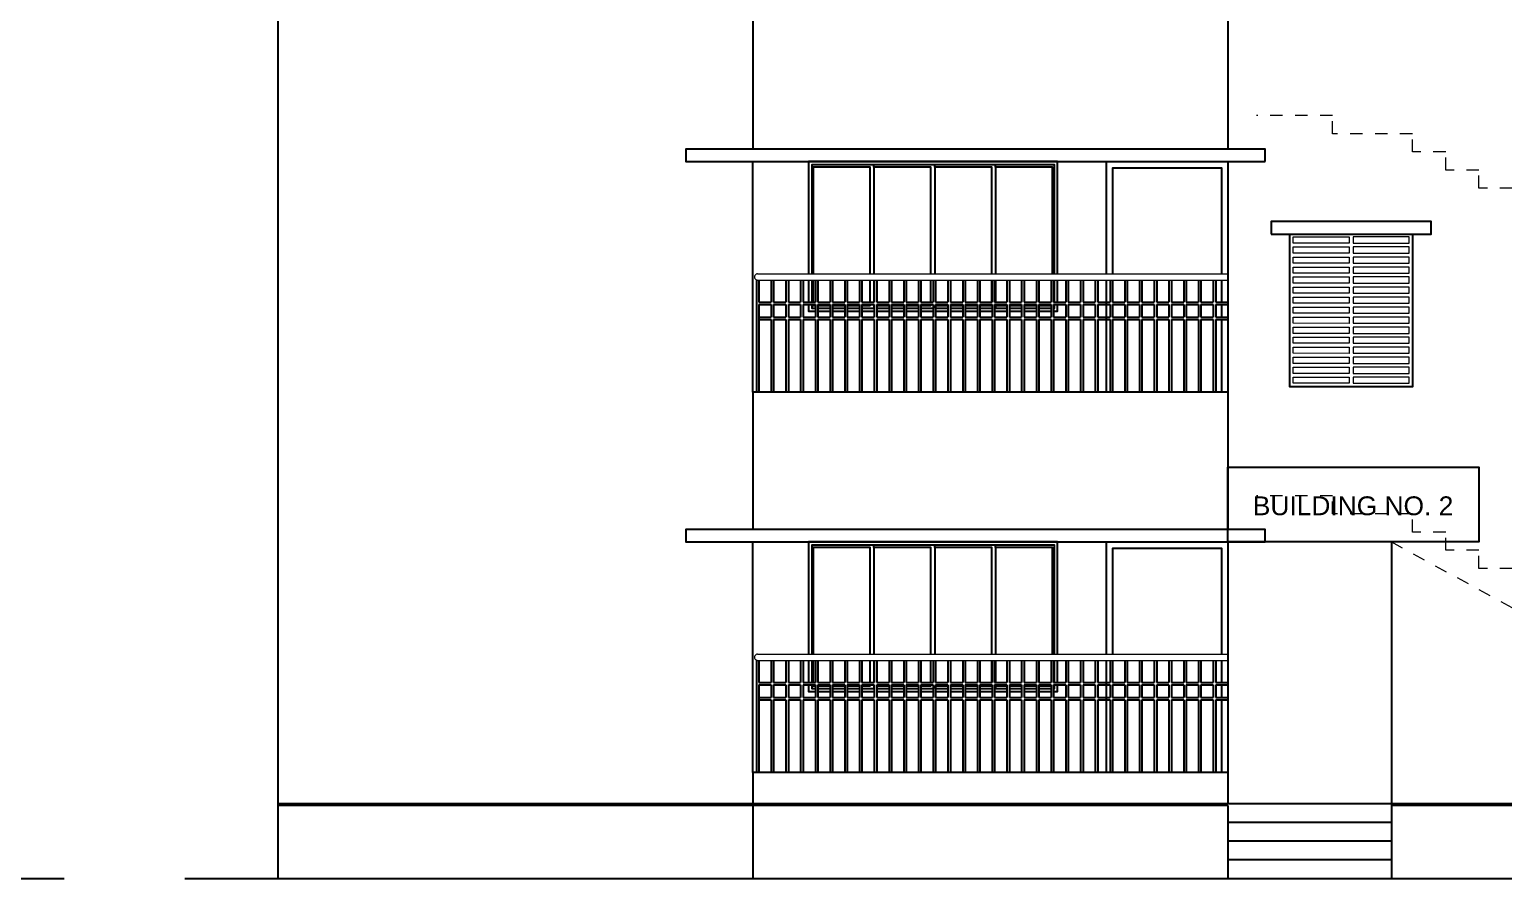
# Model space of a CAD drawing. Header units: metres. Extents: x -1441 to -394, y -133 to 518.
# Drawn here: x -1153.28 to -1141.45, y 140.12 to 146.93 of the extents above; entities that cross this region are included whole.
import ezdxf

# ---------------------------------------------------------------- set-up
doc = ezdxf.new("R2010")
doc.units = ezdxf.units.M
doc.header["$LTSCALE"] = 25.4
doc.linetypes.add('ACAD_ISO02W100', pattern=[15, 12, -3])
doc.linetypes.add('DASHED2', pattern=[9.525, 6.35, -3.175])
doc.layers.get('0').update_dxf_attribs({"linetype": 'CONTINUOUS'})
doc.layers.add('Railing', color=7, linetype='CONTINUOUS')
doc.styles.add('STYLE3', font='arial.ttf')

msp = doc.modelspace()

# ---------------------------------------------------------------- linework, layer by layer
at = {"color": 7, "linetype": 'Continuous'}
for p, q in [((-1151.283, 149.855), (-1151.283, 140.118)), ((-1143.663, 148.918), (-1143.663, 145.968)), ((-1147.473, 147.068), (-1147.473, 145.968)), ((-1147.473, 144.018), (-1147.473, 145.868)), ((-1143.663, 145.868), (-1143.663, 142.918)), ((-1143.663, 144.018), (-1147.473, 144.018)), ((-1147.473, 144.018), (-1147.473, 142.918)), ((-1147.473, 140.968), (-1147.473, 142.818)), ((-1143.663, 142.818), (-1143.663, 140.718)), ((-1142.352, 142.818), (-1142.352, 140.118)), ((-1143.663, 140.968), (-1147.473, 140.968)), ((-1147.473, 140.968), (-1147.473, 140.718)), ((-1130.413, 140.718), (-1151.283, 140.718)), ((-1143.663, 140.705), (-1151.283, 140.705)), ((-1151.27, 140.718), (-1151.27, 140.705)), ((-1147.473, 140.705), (-1147.473, 140.118)), ((-1147.46, 140.718), (-1147.46, 140.705)), ((-1143.676, 140.718), (-1143.676, 140.705)), ((-1143.663, 140.705), (-1143.663, 140.118)), ((-1130.413, 140.705), (-1142.352, 140.705))]:
    msp.add_line(p, q, dxfattribs=at)
at = {"color": 38, "linetype": 'Continuous'}
for p, q in [((-1146.502, 145.824), (-1146.502, 145.843)), ((-1146.014, 145.824), (-1146.014, 145.843)), ((-1145.527, 145.824), (-1145.527, 145.843)), ((-1146.502, 144.714), (-1146.502, 144.693)), ((-1146.014, 144.714), (-1146.014, 144.693)), ((-1145.527, 144.714), (-1145.527, 144.693)), ((-1146.502, 142.774), (-1146.502, 142.793)), ((-1146.014, 142.774), (-1146.014, 142.793)), ((-1145.527, 142.774), (-1145.527, 142.793)), ((-1146.502, 141.664), (-1146.502, 141.643)), ((-1146.014, 141.664), (-1146.014, 141.643)), ((-1145.527, 141.664), (-1145.527, 141.643))]:
    msp.add_line(p, q, dxfattribs=at)
at = {"color": 8, "linetype": 'DASHED2', "lineweight": 9, "ltscale": 0.0005}
msp.add_line((-1142.352, 142.818), (-1139.513, 141.273), dxfattribs=at)
at = {"color": 8, "linetype": 'Continuous'}
for p, q in [((-1142.352, 140.718), (-1143.663, 140.718)), ((-1142.352, 140.568), (-1143.663, 140.568)), ((-1142.352, 140.418), (-1143.663, 140.418)), ((-1142.352, 140.268), (-1143.663, 140.268))]:
    msp.add_line(p, q, dxfattribs=at)
at = {"color": 8, "linetype": 'ACAD_ISO02W100', "lineweight": 9, "ltscale": 0.0003}
msp.add_line((-1142.352, 140.718), (-1138.033, 140.718), dxfattribs=at)
at = {"color": 7}
for p, q in [((-1182.951, 140.118), (-1152.996, 140.118)), ((-1152.028, 140.118), (-1127.16, 140.118))]:
    msp.add_line(p, q, dxfattribs=at)
at = {"color": 8, "linetype": 'DASHED2', "lineweight": 9, "ltscale": 0.0005}
for points in [[(-1141.382, 145.656), (-1141.649, 145.656), (-1141.649, 145.801), (-1141.916, 145.801), (-1141.916, 145.947), (-1142.183, 145.947), (-1142.183, 146.092), (-1142.824, 146.092), (-1142.824, 146.237), (-1143.433, 146.237)], [(-1141.382, 142.606), (-1141.649, 142.606), (-1141.649, 142.751), (-1141.916, 142.751), (-1141.916, 142.897), (-1142.183, 142.897), (-1142.183, 143.042), (-1142.824, 143.042), (-1142.824, 143.187), (-1143.433, 143.187)]]:
    msp.add_lwpolyline(points, dxfattribs=at)
at = {"color": 7, "linetype": 'Continuous'}
for points in [[(-1143.363, 145.868), (-1143.363, 145.968), (-1148.012, 145.968), (-1148.012, 145.868), (-1143.363, 145.868)], [(-1143.363, 142.818), (-1143.363, 142.918), (-1148.012, 142.918), (-1148.012, 142.818), (-1143.363, 142.818)]]:
    msp.add_lwpolyline(points, dxfattribs=at)
at = {"color": 38, "linetype": 'Continuous'}
for points in [[(-1145.03, 144.968), (-1145.03, 145.868), (-1147.026, 145.868), (-1147.026, 144.968)], [(-1145.055, 144.968), (-1145.055, 145.843), (-1147.001, 145.843), (-1147.001, 144.968)], [(-1147.026, 144.918), (-1147.026, 144.741)], [(-1147.001, 144.918), (-1147.001, 144.741)], [(-1145.055, 144.741), (-1145.055, 144.918)], [(-1145.03, 144.741), (-1145.03, 144.918)], [(-1147.026, 144.721), (-1147.026, 144.668), (-1146.972, 144.668)], [(-1147.001, 144.721), (-1147.001, 144.693), (-1146.972, 144.693)], [(-1145.061, 144.668), (-1145.03, 144.668), (-1145.03, 144.721)], [(-1145.061, 144.693), (-1145.055, 144.693), (-1145.055, 144.721)], [(-1146.952, 144.693), (-1146.854, 144.693)], [(-1146.952, 144.668), (-1146.854, 144.668)], [(-1146.834, 144.693), (-1146.736, 144.693)], [(-1146.834, 144.668), (-1146.736, 144.668)], [(-1146.716, 144.693), (-1146.618, 144.693)], [(-1146.716, 144.668), (-1146.618, 144.668)], [(-1146.598, 144.693), (-1146.499, 144.693)], [(-1146.598, 144.668), (-1146.499, 144.668)], [(-1146.479, 144.693), (-1146.381, 144.693)], [(-1146.479, 144.668), (-1146.381, 144.668)], [(-1146.361, 144.693), (-1146.263, 144.693)], [(-1146.361, 144.668), (-1146.263, 144.668)], [(-1146.243, 144.693), (-1146.145, 144.693)], [(-1146.243, 144.668), (-1146.145, 144.668)], [(-1146.125, 144.693), (-1146.027, 144.693)], [(-1146.125, 144.668), (-1146.027, 144.668)], [(-1146.007, 144.693), (-1145.908, 144.693)], [(-1146.007, 144.668), (-1145.908, 144.668)], [(-1145.888, 144.693), (-1145.79, 144.693)], [(-1145.888, 144.668), (-1145.79, 144.668)], [(-1145.77, 144.693), (-1145.672, 144.693)], [(-1145.77, 144.668), (-1145.672, 144.668)], [(-1145.652, 144.693), (-1145.554, 144.693)], [(-1145.652, 144.668), (-1145.554, 144.668)], [(-1145.534, 144.693), (-1145.436, 144.693)], [(-1145.534, 144.668), (-1145.436, 144.668)], [(-1145.416, 144.693), (-1145.318, 144.693)], [(-1145.416, 144.668), (-1145.318, 144.668)], [(-1145.298, 144.693), (-1145.199, 144.693)], [(-1145.298, 144.668), (-1145.199, 144.668)], [(-1145.179, 144.693), (-1145.081, 144.693)], [(-1145.179, 144.668), (-1145.081, 144.668)], [(-1145.03, 141.918), (-1145.03, 142.818), (-1147.026, 142.818), (-1147.026, 141.918)], [(-1145.055, 141.918), (-1145.055, 142.793), (-1147.001, 142.793), (-1147.001, 141.918)], [(-1147.026, 141.868), (-1147.026, 141.691)], [(-1147.001, 141.868), (-1147.001, 141.691)], [(-1145.055, 141.691), (-1145.055, 141.868)], [(-1145.03, 141.691), (-1145.03, 141.868)], [(-1147.026, 141.671), (-1147.026, 141.618), (-1146.972, 141.618)], [(-1147.001, 141.671), (-1147.001, 141.643), (-1146.972, 141.643)], [(-1146.952, 141.643), (-1146.854, 141.643)], [(-1146.834, 141.643), (-1146.736, 141.643)], [(-1146.716, 141.643), (-1146.618, 141.643)], [(-1146.598, 141.643), (-1146.499, 141.643)], [(-1146.479, 141.643), (-1146.381, 141.643)], [(-1146.361, 141.643), (-1146.263, 141.643)], [(-1146.243, 141.643), (-1146.145, 141.643)], [(-1146.125, 141.643), (-1146.027, 141.643)], [(-1146.007, 141.643), (-1145.908, 141.643)], [(-1145.888, 141.643), (-1145.79, 141.643)], [(-1145.77, 141.643), (-1145.672, 141.643)], [(-1145.652, 141.643), (-1145.554, 141.643)], [(-1145.534, 141.643), (-1145.436, 141.643)], [(-1145.416, 141.643), (-1145.318, 141.643)], [(-1145.298, 141.643), (-1145.199, 141.643)], [(-1145.179, 141.643), (-1145.081, 141.643)], [(-1145.061, 141.618), (-1145.03, 141.618), (-1145.03, 141.671)], [(-1145.061, 141.643), (-1145.055, 141.643), (-1145.055, 141.671)], [(-1146.952, 141.618), (-1146.854, 141.618)], [(-1146.834, 141.618), (-1146.736, 141.618)], [(-1146.716, 141.618), (-1146.618, 141.618)], [(-1146.598, 141.618), (-1146.499, 141.618)], [(-1146.479, 141.618), (-1146.381, 141.618)], [(-1146.361, 141.618), (-1146.263, 141.618)], [(-1146.243, 141.618), (-1146.145, 141.618)], [(-1146.125, 141.618), (-1146.027, 141.618)], [(-1146.007, 141.618), (-1145.908, 141.618)], [(-1145.888, 141.618), (-1145.79, 141.618)], [(-1145.77, 141.618), (-1145.672, 141.618)], [(-1145.652, 141.618), (-1145.554, 141.618)], [(-1145.534, 141.618), (-1145.436, 141.618)], [(-1145.416, 141.618), (-1145.318, 141.618)], [(-1145.298, 141.618), (-1145.199, 141.618)], [(-1145.179, 141.618), (-1145.081, 141.618)]]:
    msp.add_lwpolyline(points, dxfattribs=at)
at = {"color": 144, "linetype": 'Continuous'}
for points in [[(-1146.533, 144.968), (-1146.533, 145.824), (-1146.989, 145.824), (-1146.989, 144.968)], [(-1146.045, 144.968), (-1146.045, 145.824), (-1146.502, 145.824), (-1146.502, 144.968)], [(-1145.557, 144.968), (-1145.557, 145.824), (-1146.014, 145.824), (-1146.014, 144.968)], [(-1145.07, 144.968), (-1145.07, 145.824), (-1145.527, 145.824), (-1145.527, 144.968)], [(-1146.989, 144.918), (-1146.989, 144.741)], [(-1146.533, 144.741), (-1146.533, 144.918)], [(-1146.502, 144.918), (-1146.502, 144.741)], [(-1146.045, 144.741), (-1146.045, 144.918)], [(-1145.557, 144.741), (-1145.557, 144.918)], [(-1145.527, 144.918), (-1145.527, 144.741)], [(-1146.989, 144.721), (-1146.989, 144.714), (-1146.972, 144.714)], [(-1146.952, 144.714), (-1146.854, 144.714)], [(-1146.834, 144.714), (-1146.736, 144.714)], [(-1146.716, 144.714), (-1146.618, 144.714)], [(-1146.598, 144.714), (-1146.533, 144.714), (-1146.533, 144.721)], [(-1146.502, 144.721), (-1146.502, 144.714), (-1146.499, 144.714)], [(-1146.479, 144.714), (-1146.381, 144.714)], [(-1146.361, 144.714), (-1146.263, 144.714)], [(-1146.243, 144.714), (-1146.145, 144.714)], [(-1146.125, 144.714), (-1146.045, 144.714), (-1146.045, 144.721)], [(-1146.007, 144.714), (-1145.908, 144.714)], [(-1145.888, 144.714), (-1145.79, 144.714)], [(-1145.77, 144.714), (-1145.672, 144.714)], [(-1145.652, 144.714), (-1145.557, 144.714), (-1145.557, 144.721)], [(-1145.527, 144.721), (-1145.527, 144.714), (-1145.436, 144.714)], [(-1145.416, 144.714), (-1145.318, 144.714)], [(-1145.298, 144.714), (-1145.199, 144.714)], [(-1145.179, 144.714), (-1145.081, 144.714)], [(-1146.533, 141.918), (-1146.533, 142.774), (-1146.989, 142.774), (-1146.989, 141.918)], [(-1146.045, 141.918), (-1146.045, 142.774), (-1146.502, 142.774), (-1146.502, 141.918)], [(-1145.557, 141.918), (-1145.557, 142.774), (-1146.014, 142.774), (-1146.014, 141.918)], [(-1145.07, 141.918), (-1145.07, 142.774), (-1145.527, 142.774), (-1145.527, 141.918)], [(-1146.989, 141.868), (-1146.989, 141.691)], [(-1146.533, 141.691), (-1146.533, 141.868)], [(-1146.502, 141.868), (-1146.502, 141.691)], [(-1146.045, 141.691), (-1146.045, 141.868)], [(-1145.557, 141.691), (-1145.557, 141.868)], [(-1145.527, 141.868), (-1145.527, 141.691)], [(-1146.989, 141.671), (-1146.989, 141.664), (-1146.972, 141.664)], [(-1146.952, 141.664), (-1146.854, 141.664)], [(-1146.834, 141.664), (-1146.736, 141.664)], [(-1146.716, 141.664), (-1146.618, 141.664)], [(-1146.598, 141.664), (-1146.533, 141.664), (-1146.533, 141.671)], [(-1146.502, 141.671), (-1146.502, 141.664), (-1146.499, 141.664)], [(-1146.479, 141.664), (-1146.381, 141.664)], [(-1146.361, 141.664), (-1146.263, 141.664)], [(-1146.243, 141.664), (-1146.145, 141.664)], [(-1146.125, 141.664), (-1146.045, 141.664), (-1146.045, 141.671)], [(-1146.007, 141.664), (-1145.908, 141.664)], [(-1145.888, 141.664), (-1145.79, 141.664)], [(-1145.77, 141.664), (-1145.672, 141.664)], [(-1145.652, 141.664), (-1145.557, 141.664), (-1145.557, 141.671)], [(-1145.527, 141.671), (-1145.527, 141.664), (-1145.436, 141.664)], [(-1145.416, 141.664), (-1145.318, 141.664)], [(-1145.298, 141.664), (-1145.199, 141.664)], [(-1145.179, 141.664), (-1145.081, 141.664)]]:
    msp.add_lwpolyline(points, dxfattribs=at)
at = {"color": 8, "linetype": 'Continuous'}
for points in [[(-1144.636, 144.968), (-1144.636, 145.868), (-1143.663, 145.868), (-1143.663, 144.018)], [(-1144.586, 144.968), (-1144.586, 145.818), (-1143.713, 145.818), (-1143.713, 144.968)], [(-1144.636, 144.018), (-1144.636, 144.918)], [(-1144.586, 144.741), (-1144.586, 144.918)], [(-1143.713, 144.918), (-1143.713, 144.741)], [(-1144.586, 144.621), (-1144.586, 144.721)], [(-1143.713, 144.721), (-1143.713, 144.621)], [(-1144.586, 144.018), (-1144.586, 144.601)], [(-1143.713, 144.601), (-1143.713, 144.018)], [(-1144.636, 141.918), (-1144.636, 142.818), (-1143.663, 142.818), (-1143.663, 140.968)], [(-1144.586, 141.918), (-1144.586, 142.768), (-1143.713, 142.768), (-1143.713, 141.918)], [(-1144.636, 140.968), (-1144.636, 141.868)], [(-1144.586, 141.691), (-1144.586, 141.868)], [(-1143.713, 141.868), (-1143.713, 141.691)], [(-1144.586, 141.571), (-1144.586, 141.671)], [(-1143.713, 141.671), (-1143.713, 141.571)], [(-1144.586, 140.968), (-1144.586, 141.551)], [(-1143.713, 141.551), (-1143.713, 140.968)]]:
    msp.add_lwpolyline(points, dxfattribs=at)
at = {"color": 7, "linetype": 'Continuous'}
for points in [[(-1143.315, 145.287), (-1142.033, 145.287), (-1142.033, 145.387), (-1143.315, 145.387)], [(-1143.663, 143.418), (-1141.65, 143.418), (-1141.65, 142.818), (-1143.663, 142.818)]]:
    msp.add_lwpolyline(points, close=True, dxfattribs=at)
at = {"color": 38, "linetype": 'Continuous'}
msp.add_lwpolyline([(-1143.165, 145.287), (-1142.183, 145.287), (-1142.183, 144.062), (-1143.165, 144.062)], close=True, dxfattribs=at)
at = {"color": 8, "linetype": 'Continuous', "lineweight": 9}
for points in [[(-1143.139, 145.264), (-1142.689, 145.264), (-1142.689, 145.214), (-1143.139, 145.214)], [(-1142.209, 145.264), (-1142.659, 145.264), (-1142.659, 145.214), (-1142.209, 145.214)], [(-1143.139, 145.184), (-1142.689, 145.184), (-1142.689, 145.134), (-1143.139, 145.134)], [(-1143.139, 145.103), (-1142.689, 145.103), (-1142.689, 145.053), (-1143.139, 145.053)], [(-1142.209, 145.184), (-1142.659, 145.184), (-1142.659, 145.134), (-1142.209, 145.134)], [(-1142.209, 145.103), (-1142.659, 145.103), (-1142.659, 145.053), (-1142.209, 145.053)], [(-1143.139, 145.023), (-1142.689, 145.023), (-1142.689, 144.973), (-1143.139, 144.973)], [(-1142.209, 145.023), (-1142.659, 145.023), (-1142.659, 144.973), (-1142.209, 144.973)], [(-1143.139, 144.943), (-1142.689, 144.943), (-1142.689, 144.893), (-1143.139, 144.893)], [(-1143.139, 144.862), (-1142.689, 144.862), (-1142.689, 144.812), (-1143.139, 144.812)], [(-1142.209, 144.943), (-1142.659, 144.943), (-1142.659, 144.893), (-1142.209, 144.893)], [(-1142.209, 144.862), (-1142.659, 144.862), (-1142.659, 144.812), (-1142.209, 144.812)], [(-1143.139, 144.782), (-1142.689, 144.782), (-1142.689, 144.732), (-1143.139, 144.732)], [(-1142.209, 144.782), (-1142.659, 144.782), (-1142.659, 144.732), (-1142.209, 144.732)], [(-1143.139, 144.702), (-1142.689, 144.702), (-1142.689, 144.652), (-1143.139, 144.652)], [(-1143.139, 144.622), (-1142.689, 144.621), (-1142.689, 144.571), (-1143.139, 144.572)], [(-1142.209, 144.702), (-1142.659, 144.702), (-1142.659, 144.652), (-1142.209, 144.652)], [(-1142.209, 144.622), (-1142.659, 144.622), (-1142.659, 144.572), (-1142.209, 144.572)], [(-1143.139, 144.541), (-1142.689, 144.541), (-1142.689, 144.491), (-1143.139, 144.491)], [(-1142.209, 144.541), (-1142.659, 144.541), (-1142.659, 144.491), (-1142.209, 144.491)], [(-1143.139, 144.461), (-1142.689, 144.461), (-1142.689, 144.411), (-1143.139, 144.411)], [(-1143.139, 144.381), (-1142.689, 144.38), (-1142.689, 144.33), (-1143.139, 144.331)], [(-1142.209, 144.461), (-1142.659, 144.461), (-1142.659, 144.411), (-1142.209, 144.411)], [(-1142.209, 144.381), (-1142.659, 144.381), (-1142.659, 144.331), (-1142.209, 144.331)], [(-1143.139, 144.3), (-1142.689, 144.3), (-1142.689, 144.25), (-1143.139, 144.25)], [(-1142.209, 144.3), (-1142.659, 144.3), (-1142.659, 144.25), (-1142.209, 144.25)], [(-1143.139, 144.22), (-1142.689, 144.22), (-1142.689, 144.17), (-1143.139, 144.17)], [(-1143.139, 144.14), (-1142.689, 144.14), (-1142.689, 144.09), (-1143.139, 144.09)], [(-1142.209, 144.22), (-1142.659, 144.22), (-1142.659, 144.17), (-1142.209, 144.17)], [(-1142.209, 144.14), (-1142.659, 144.14), (-1142.659, 144.09), (-1142.209, 144.09)]]:
    msp.add_lwpolyline(points, close=True, dxfattribs=at)
at = {"layer": 'Railing', "color": 8, "lineweight": 13}
for p, q in [((-1147.435, 144.968), (-1143.663, 144.968)), ((-1147.435, 144.918), (-1143.663, 144.918)), ((-1147.435, 141.918), (-1143.663, 141.918)), ((-1147.435, 141.868), (-1143.663, 141.868))]:
    msp.add_line(p, q, dxfattribs=at)
at = {"layer": 'Railing', "color": 8, "linetype": 'Continuous'}
for p, q in [((-1147.445, 144.918), (-1147.445, 144.018)), ((-1147.425, 144.918), (-1147.425, 144.741)), ((-1147.327, 144.918), (-1147.327, 144.741)), ((-1147.307, 144.918), (-1147.307, 144.741)), ((-1147.208, 144.918), (-1147.208, 144.741)), ((-1147.188, 144.918), (-1147.188, 144.741)), ((-1147.09, 144.918), (-1147.09, 144.741)), ((-1147.07, 144.918), (-1147.07, 144.741)), ((-1146.972, 144.918), (-1146.972, 144.741)), ((-1146.952, 144.918), (-1146.952, 144.741)), ((-1146.854, 144.918), (-1146.854, 144.741)), ((-1146.834, 144.918), (-1146.834, 144.741)), ((-1146.736, 144.918), (-1146.736, 144.741)), ((-1146.716, 144.918), (-1146.716, 144.741)), ((-1146.618, 144.918), (-1146.618, 144.741)), ((-1146.598, 144.918), (-1146.598, 144.741)), ((-1146.499, 144.918), (-1146.499, 144.741)), ((-1146.479, 144.918), (-1146.479, 144.741)), ((-1146.381, 144.918), (-1146.381, 144.741)), ((-1146.361, 144.918), (-1146.361, 144.741)), ((-1146.263, 144.918), (-1146.263, 144.741)), ((-1146.243, 144.918), (-1146.243, 144.741)), ((-1146.145, 144.918), (-1146.145, 144.741)), ((-1146.125, 144.918), (-1146.125, 144.741)), ((-1146.027, 144.918), (-1146.027, 144.741)), ((-1146.007, 144.918), (-1146.007, 144.741)), ((-1145.908, 144.918), (-1145.908, 144.741)), ((-1145.888, 144.918), (-1145.888, 144.741)), ((-1145.79, 144.918), (-1145.79, 144.741)), ((-1145.77, 144.918), (-1145.77, 144.741)), ((-1145.672, 144.918), (-1145.672, 144.741)), ((-1145.652, 144.918), (-1145.652, 144.741)), ((-1145.554, 144.918), (-1145.554, 144.741)), ((-1145.534, 144.918), (-1145.534, 144.741)), ((-1145.436, 144.918), (-1145.436, 144.741)), ((-1145.416, 144.918), (-1145.416, 144.741)), ((-1145.318, 144.918), (-1145.318, 144.741)), ((-1145.298, 144.918), (-1145.298, 144.741)), ((-1145.199, 144.918), (-1145.199, 144.741)), ((-1145.179, 144.918), (-1145.179, 144.741)), ((-1145.081, 144.918), (-1145.081, 144.741)), ((-1145.061, 144.918), (-1145.061, 144.741)), ((-1144.963, 144.918), (-1144.963, 144.741)), ((-1144.943, 144.918), (-1144.943, 144.741)), ((-1144.845, 144.918), (-1144.845, 144.741)), ((-1144.825, 144.918), (-1144.825, 144.741)), ((-1144.727, 144.918), (-1144.727, 144.741)), ((-1144.707, 144.918), (-1144.707, 144.741)), ((-1144.608, 144.918), (-1144.608, 144.741)), ((-1144.588, 144.918), (-1144.588, 144.741)), ((-1144.49, 144.918), (-1144.49, 144.741)), ((-1144.47, 144.918), (-1144.47, 144.741)), ((-1144.372, 144.918), (-1144.372, 144.741)), ((-1144.352, 144.918), (-1144.352, 144.741)), ((-1144.254, 144.918), (-1144.254, 144.741)), ((-1144.234, 144.918), (-1144.234, 144.741)), ((-1144.136, 144.918), (-1144.136, 144.741)), ((-1144.116, 144.918), (-1144.116, 144.741)), ((-1144.017, 144.918), (-1144.017, 144.741)), ((-1143.997, 144.918), (-1143.997, 144.741)), ((-1143.899, 144.918), (-1143.899, 144.741)), ((-1143.879, 144.918), (-1143.879, 144.741)), ((-1143.781, 144.918), (-1143.781, 144.741)), ((-1143.761, 144.918), (-1143.761, 144.741)), ((-1147.425, 144.741), (-1147.327, 144.741)), ((-1147.425, 144.721), (-1147.425, 144.018)), ((-1147.425, 144.721), (-1147.327, 144.721)), ((-1147.327, 144.721), (-1147.327, 144.621)), ((-1147.307, 144.741), (-1147.208, 144.741)), ((-1147.307, 144.721), (-1147.307, 144.621)), ((-1147.307, 144.721), (-1147.208, 144.721)), ((-1147.208, 144.721), (-1147.208, 144.621)), ((-1147.188, 144.741), (-1147.09, 144.741)), ((-1147.188, 144.721), (-1147.188, 144.621)), ((-1147.188, 144.721), (-1147.09, 144.721)), ((-1147.09, 144.721), (-1147.09, 144.621)), ((-1147.07, 144.741), (-1146.972, 144.741)), ((-1147.07, 144.721), (-1147.07, 144.621)), ((-1147.07, 144.721), (-1146.972, 144.721)), ((-1146.972, 144.721), (-1146.972, 144.621)), ((-1146.952, 144.741), (-1146.854, 144.741)), ((-1146.952, 144.721), (-1146.952, 144.621)), ((-1146.952, 144.721), (-1146.854, 144.721)), ((-1146.854, 144.721), (-1146.854, 144.621)), ((-1146.834, 144.741), (-1146.736, 144.741)), ((-1146.834, 144.721), (-1146.834, 144.621)), ((-1146.834, 144.721), (-1146.736, 144.721)), ((-1146.736, 144.721), (-1146.736, 144.621)), ((-1146.716, 144.741), (-1146.618, 144.741)), ((-1146.716, 144.721), (-1146.716, 144.621)), ((-1146.716, 144.721), (-1146.618, 144.721)), ((-1146.618, 144.721), (-1146.618, 144.621)), ((-1146.598, 144.741), (-1146.499, 144.741)), ((-1146.598, 144.721), (-1146.598, 144.621)), ((-1146.598, 144.721), (-1146.499, 144.721)), ((-1146.499, 144.721), (-1146.499, 144.621)), ((-1146.479, 144.741), (-1146.381, 144.741)), ((-1146.479, 144.721), (-1146.479, 144.621)), ((-1146.479, 144.721), (-1146.381, 144.721)), ((-1146.381, 144.721), (-1146.381, 144.621)), ((-1146.361, 144.741), (-1146.263, 144.741)), ((-1146.361, 144.721), (-1146.361, 144.621)), ((-1146.361, 144.721), (-1146.263, 144.721)), ((-1146.263, 144.721), (-1146.263, 144.621)), ((-1146.243, 144.741), (-1146.145, 144.741)), ((-1146.243, 144.721), (-1146.243, 144.621)), ((-1146.243, 144.721), (-1146.145, 144.721)), ((-1146.145, 144.721), (-1146.145, 144.621)), ((-1146.125, 144.741), (-1146.027, 144.741)), ((-1146.125, 144.721), (-1146.125, 144.621)), ((-1146.125, 144.721), (-1146.027, 144.721)), ((-1146.027, 144.721), (-1146.027, 144.621)), ((-1146.007, 144.741), (-1145.908, 144.741)), ((-1146.007, 144.721), (-1146.007, 144.621)), ((-1146.007, 144.721), (-1145.908, 144.721)), ((-1145.908, 144.721), (-1145.908, 144.621)), ((-1145.888, 144.741), (-1145.79, 144.741)), ((-1145.888, 144.721), (-1145.888, 144.621)), ((-1145.888, 144.721), (-1145.79, 144.721)), ((-1145.79, 144.721), (-1145.79, 144.621)), ((-1145.77, 144.741), (-1145.672, 144.741)), ((-1145.77, 144.721), (-1145.77, 144.621)), ((-1145.77, 144.721), (-1145.672, 144.721)), ((-1145.672, 144.721), (-1145.672, 144.621)), ((-1145.652, 144.741), (-1145.554, 144.741)), ((-1145.652, 144.721), (-1145.652, 144.621)), ((-1145.652, 144.721), (-1145.554, 144.721)), ((-1145.554, 144.721), (-1145.554, 144.621)), ((-1145.534, 144.741), (-1145.436, 144.741)), ((-1145.534, 144.721), (-1145.534, 144.621)), ((-1145.534, 144.721), (-1145.436, 144.721)), ((-1145.436, 144.721), (-1145.436, 144.621)), ((-1145.416, 144.741), (-1145.318, 144.741)), ((-1145.416, 144.721), (-1145.416, 144.621)), ((-1145.416, 144.721), (-1145.318, 144.721)), ((-1145.318, 144.721), (-1145.318, 144.621)), ((-1145.298, 144.741), (-1145.199, 144.741)), ((-1145.298, 144.721), (-1145.298, 144.621)), ((-1145.298, 144.721), (-1145.199, 144.721)), ((-1145.199, 144.721), (-1145.199, 144.621)), ((-1145.179, 144.741), (-1145.081, 144.741)), ((-1145.179, 144.721), (-1145.179, 144.621)), ((-1145.179, 144.721), (-1145.081, 144.721)), ((-1145.081, 144.721), (-1145.081, 144.621)), ((-1145.061, 144.741), (-1144.963, 144.741)), ((-1145.061, 144.721), (-1145.061, 144.621)), ((-1145.061, 144.721), (-1144.963, 144.721)), ((-1144.963, 144.721), (-1144.963, 144.621)), ((-1144.943, 144.741), (-1144.845, 144.741)), ((-1144.943, 144.721), (-1144.943, 144.621)), ((-1144.943, 144.721), (-1144.845, 144.721)), ((-1144.845, 144.721), (-1144.845, 144.621)), ((-1144.825, 144.741), (-1144.727, 144.741)), ((-1144.825, 144.721), (-1144.825, 144.621)), ((-1144.825, 144.721), (-1144.727, 144.721)), ((-1144.727, 144.721), (-1144.727, 144.621)), ((-1144.707, 144.741), (-1144.608, 144.741)), ((-1144.707, 144.721), (-1144.707, 144.621)), ((-1144.707, 144.721), (-1144.608, 144.721)), ((-1144.608, 144.721), (-1144.608, 144.621)), ((-1144.588, 144.741), (-1144.49, 144.741)), ((-1144.588, 144.721), (-1144.588, 144.621)), ((-1144.588, 144.721), (-1144.49, 144.721)), ((-1144.49, 144.721), (-1144.49, 144.621)), ((-1144.47, 144.741), (-1144.372, 144.741)), ((-1144.47, 144.721), (-1144.47, 144.621)), ((-1144.47, 144.721), (-1144.372, 144.721)), ((-1144.372, 144.721), (-1144.372, 144.621)), ((-1144.352, 144.741), (-1144.254, 144.741)), ((-1144.352, 144.721), (-1144.352, 144.621)), ((-1144.352, 144.721), (-1144.254, 144.721)), ((-1144.254, 144.721), (-1144.254, 144.621)), ((-1144.234, 144.741), (-1144.136, 144.741)), ((-1144.234, 144.721), (-1144.234, 144.621)), ((-1144.234, 144.721), (-1144.136, 144.721)), ((-1144.136, 144.721), (-1144.136, 144.621)), ((-1144.116, 144.741), (-1144.017, 144.741)), ((-1144.116, 144.721), (-1144.116, 144.621)), ((-1144.116, 144.721), (-1144.017, 144.721)), ((-1144.017, 144.721), (-1144.017, 144.621)), ((-1143.997, 144.741), (-1143.899, 144.741)), ((-1143.997, 144.721), (-1143.997, 144.621)), ((-1143.997, 144.721), (-1143.899, 144.721)), ((-1143.899, 144.721), (-1143.899, 144.621)), ((-1143.879, 144.741), (-1143.781, 144.741)), ((-1143.879, 144.721), (-1143.879, 144.621)), ((-1143.879, 144.721), (-1143.781, 144.721)), ((-1143.781, 144.721), (-1143.781, 144.621)), ((-1143.761, 144.741), (-1143.663, 144.741)), ((-1143.761, 144.721), (-1143.761, 144.621)), ((-1143.761, 144.721), (-1143.663, 144.721)), ((-1147.425, 144.621), (-1147.327, 144.621)), ((-1147.425, 144.601), (-1147.327, 144.601)), ((-1147.327, 144.601), (-1147.327, 144.018)), ((-1147.307, 144.621), (-1147.208, 144.621)), ((-1147.307, 144.601), (-1147.307, 144.018)), ((-1147.307, 144.601), (-1147.208, 144.601)), ((-1147.208, 144.601), (-1147.208, 144.018)), ((-1147.188, 144.621), (-1147.09, 144.621)), ((-1147.188, 144.601), (-1147.188, 144.018)), ((-1147.188, 144.601), (-1147.09, 144.601)), ((-1147.09, 144.601), (-1147.09, 144.018)), ((-1147.07, 144.621), (-1146.972, 144.621)), ((-1147.07, 144.601), (-1147.07, 144.018)), ((-1147.07, 144.601), (-1146.972, 144.601)), ((-1146.972, 144.601), (-1146.972, 144.018)), ((-1146.952, 144.621), (-1146.854, 144.621)), ((-1146.952, 144.601), (-1146.952, 144.018)), ((-1146.952, 144.601), (-1146.854, 144.601)), ((-1146.854, 144.601), (-1146.854, 144.018)), ((-1146.834, 144.621), (-1146.736, 144.621)), ((-1146.834, 144.601), (-1146.834, 144.018)), ((-1146.834, 144.601), (-1146.736, 144.601)), ((-1146.736, 144.601), (-1146.736, 144.018)), ((-1146.716, 144.621), (-1146.618, 144.621)), ((-1146.716, 144.601), (-1146.716, 144.018)), ((-1146.716, 144.601), (-1146.618, 144.601)), ((-1146.618, 144.601), (-1146.618, 144.018)), ((-1146.598, 144.621), (-1146.499, 144.621)), ((-1146.598, 144.601), (-1146.598, 144.018)), ((-1146.598, 144.601), (-1146.499, 144.601)), ((-1146.499, 144.601), (-1146.499, 144.018)), ((-1146.479, 144.621), (-1146.381, 144.621)), ((-1146.479, 144.601), (-1146.479, 144.018)), ((-1146.479, 144.601), (-1146.381, 144.601)), ((-1146.381, 144.601), (-1146.381, 144.018)), ((-1146.361, 144.621), (-1146.263, 144.621)), ((-1146.361, 144.601), (-1146.361, 144.018)), ((-1146.361, 144.601), (-1146.263, 144.601)), ((-1146.263, 144.601), (-1146.263, 144.018)), ((-1146.243, 144.621), (-1146.145, 144.621)), ((-1146.243, 144.601), (-1146.243, 144.018)), ((-1146.243, 144.601), (-1146.145, 144.601)), ((-1146.145, 144.601), (-1146.145, 144.018)), ((-1146.125, 144.621), (-1146.027, 144.621)), ((-1146.125, 144.601), (-1146.125, 144.018)), ((-1146.125, 144.601), (-1146.027, 144.601)), ((-1146.027, 144.601), (-1146.027, 144.018)), ((-1146.007, 144.621), (-1145.908, 144.621)), ((-1146.007, 144.601), (-1146.007, 144.018)), ((-1146.007, 144.601), (-1145.908, 144.601)), ((-1145.908, 144.601), (-1145.908, 144.018)), ((-1145.888, 144.621), (-1145.79, 144.621)), ((-1145.888, 144.601), (-1145.888, 144.018)), ((-1145.888, 144.601), (-1145.79, 144.601)), ((-1145.79, 144.601), (-1145.79, 144.018)), ((-1145.77, 144.621), (-1145.672, 144.621)), ((-1145.77, 144.601), (-1145.77, 144.018)), ((-1145.77, 144.601), (-1145.672, 144.601)), ((-1145.672, 144.601), (-1145.672, 144.018)), ((-1145.652, 144.621), (-1145.554, 144.621)), ((-1145.652, 144.601), (-1145.652, 144.018)), ((-1145.652, 144.601), (-1145.554, 144.601)), ((-1145.554, 144.601), (-1145.554, 144.018)), ((-1145.534, 144.621), (-1145.436, 144.621)), ((-1145.534, 144.601), (-1145.534, 144.018)), ((-1145.534, 144.601), (-1145.436, 144.601)), ((-1145.436, 144.601), (-1145.436, 144.018)), ((-1145.416, 144.621), (-1145.318, 144.621)), ((-1145.416, 144.601), (-1145.416, 144.018)), ((-1145.416, 144.601), (-1145.318, 144.601)), ((-1145.318, 144.601), (-1145.318, 144.018)), ((-1145.298, 144.621), (-1145.199, 144.621)), ((-1145.298, 144.601), (-1145.298, 144.018)), ((-1145.298, 144.601), (-1145.199, 144.601)), ((-1145.199, 144.601), (-1145.199, 144.018)), ((-1145.179, 144.621), (-1145.081, 144.621)), ((-1145.179, 144.601), (-1145.179, 144.018)), ((-1145.179, 144.601), (-1145.081, 144.601)), ((-1145.081, 144.601), (-1145.081, 144.018)), ((-1145.061, 144.621), (-1144.963, 144.621)), ((-1145.061, 144.601), (-1145.061, 144.018)), ((-1145.061, 144.601), (-1144.963, 144.601)), ((-1144.963, 144.601), (-1144.963, 144.018)), ((-1144.943, 144.621), (-1144.845, 144.621)), ((-1144.943, 144.601), (-1144.943, 144.018)), ((-1144.943, 144.601), (-1144.845, 144.601)), ((-1144.845, 144.601), (-1144.845, 144.018)), ((-1144.825, 144.621), (-1144.727, 144.621)), ((-1144.825, 144.601), (-1144.825, 144.018)), ((-1144.825, 144.601), (-1144.727, 144.601)), ((-1144.727, 144.601), (-1144.727, 144.018)), ((-1144.707, 144.621), (-1144.608, 144.621)), ((-1144.707, 144.601), (-1144.707, 144.018)), ((-1144.707, 144.601), (-1144.608, 144.601)), ((-1144.608, 144.601), (-1144.608, 144.018)), ((-1144.588, 144.621), (-1144.49, 144.621)), ((-1144.588, 144.601), (-1144.588, 144.018)), ((-1144.588, 144.601), (-1144.49, 144.601)), ((-1144.49, 144.601), (-1144.49, 144.018)), ((-1144.47, 144.621), (-1144.372, 144.621)), ((-1144.47, 144.601), (-1144.47, 144.018)), ((-1144.47, 144.601), (-1144.372, 144.601)), ((-1144.372, 144.601), (-1144.372, 144.018)), ((-1144.352, 144.621), (-1144.254, 144.621)), ((-1144.352, 144.601), (-1144.352, 144.018)), ((-1144.352, 144.601), (-1144.254, 144.601)), ((-1144.254, 144.601), (-1144.254, 144.018)), ((-1144.234, 144.621), (-1144.136, 144.621)), ((-1144.234, 144.601), (-1144.234, 144.018)), ((-1144.234, 144.601), (-1144.136, 144.601)), ((-1144.136, 144.601), (-1144.136, 144.018)), ((-1144.116, 144.621), (-1144.017, 144.621)), ((-1144.116, 144.601), (-1144.116, 144.018)), ((-1144.116, 144.601), (-1144.017, 144.601)), ((-1144.017, 144.601), (-1144.017, 144.018)), ((-1143.997, 144.621), (-1143.899, 144.621)), ((-1143.997, 144.601), (-1143.997, 144.018)), ((-1143.997, 144.601), (-1143.899, 144.601)), ((-1143.899, 144.601), (-1143.899, 144.018)), ((-1143.879, 144.621), (-1143.781, 144.621)), ((-1143.879, 144.601), (-1143.879, 144.018)), ((-1143.879, 144.601), (-1143.781, 144.601)), ((-1143.781, 144.601), (-1143.781, 144.018)), ((-1143.761, 144.621), (-1143.663, 144.621)), ((-1143.761, 144.601), (-1143.761, 144.018)), ((-1143.761, 144.601), (-1143.663, 144.601)), ((-1147.445, 141.868), (-1147.445, 140.968)), ((-1147.425, 141.868), (-1147.425, 141.691)), ((-1147.327, 141.868), (-1147.327, 141.691)), ((-1147.307, 141.868), (-1147.307, 141.691)), ((-1147.208, 141.868), (-1147.208, 141.691)), ((-1147.188, 141.868), (-1147.188, 141.691)), ((-1147.09, 141.868), (-1147.09, 141.691)), ((-1147.07, 141.868), (-1147.07, 141.691)), ((-1146.972, 141.868), (-1146.972, 141.691)), ((-1146.952, 141.868), (-1146.952, 141.691)), ((-1146.854, 141.868), (-1146.854, 141.691)), ((-1146.834, 141.868), (-1146.834, 141.691)), ((-1146.736, 141.868), (-1146.736, 141.691)), ((-1146.716, 141.868), (-1146.716, 141.691)), ((-1146.618, 141.868), (-1146.618, 141.691)), ((-1146.598, 141.868), (-1146.598, 141.691)), ((-1146.499, 141.868), (-1146.499, 141.691)), ((-1146.479, 141.868), (-1146.479, 141.691)), ((-1146.381, 141.868), (-1146.381, 141.691)), ((-1146.361, 141.868), (-1146.361, 141.691)), ((-1146.263, 141.868), (-1146.263, 141.691)), ((-1146.243, 141.868), (-1146.243, 141.691)), ((-1146.145, 141.868), (-1146.145, 141.691)), ((-1146.125, 141.868), (-1146.125, 141.691)), ((-1146.027, 141.868), (-1146.027, 141.691)), ((-1146.007, 141.868), (-1146.007, 141.691)), ((-1145.908, 141.868), (-1145.908, 141.691)), ((-1145.888, 141.868), (-1145.888, 141.691)), ((-1145.79, 141.868), (-1145.79, 141.691)), ((-1145.77, 141.868), (-1145.77, 141.691)), ((-1145.672, 141.868), (-1145.672, 141.691)), ((-1145.652, 141.868), (-1145.652, 141.691)), ((-1145.554, 141.868), (-1145.554, 141.691)), ((-1145.534, 141.868), (-1145.534, 141.691)), ((-1145.436, 141.868), (-1145.436, 141.691)), ((-1145.416, 141.868), (-1145.416, 141.691)), ((-1145.318, 141.868), (-1145.318, 141.691)), ((-1145.298, 141.868), (-1145.298, 141.691)), ((-1145.199, 141.868), (-1145.199, 141.691)), ((-1145.179, 141.868), (-1145.179, 141.691)), ((-1145.081, 141.868), (-1145.081, 141.691)), ((-1145.061, 141.868), (-1145.061, 141.691)), ((-1144.963, 141.868), (-1144.963, 141.691)), ((-1144.943, 141.868), (-1144.943, 141.691)), ((-1144.845, 141.868), (-1144.845, 141.691)), ((-1144.825, 141.868), (-1144.825, 141.691)), ((-1144.727, 141.868), (-1144.727, 141.691)), ((-1144.707, 141.868), (-1144.707, 141.691)), ((-1144.608, 141.868), (-1144.608, 141.691)), ((-1144.588, 141.868), (-1144.588, 141.691)), ((-1144.49, 141.868), (-1144.49, 141.691)), ((-1144.47, 141.868), (-1144.47, 141.691)), ((-1144.372, 141.868), (-1144.372, 141.691)), ((-1144.352, 141.868), (-1144.352, 141.691)), ((-1144.254, 141.868), (-1144.254, 141.691)), ((-1144.234, 141.868), (-1144.234, 141.691)), ((-1144.136, 141.868), (-1144.136, 141.691)), ((-1144.116, 141.868), (-1144.116, 141.691)), ((-1144.017, 141.868), (-1144.017, 141.691)), ((-1143.997, 141.868), (-1143.997, 141.691)), ((-1143.899, 141.868), (-1143.899, 141.691)), ((-1143.879, 141.868), (-1143.879, 141.691)), ((-1143.781, 141.868), (-1143.781, 141.691)), ((-1143.761, 141.868), (-1143.761, 141.691)), ((-1147.425, 141.691), (-1147.327, 141.691)), ((-1147.425, 141.671), (-1147.425, 140.968)), ((-1147.425, 141.671), (-1147.327, 141.671)), ((-1147.327, 141.671), (-1147.327, 141.571)), ((-1147.307, 141.691), (-1147.208, 141.691)), ((-1147.307, 141.671), (-1147.307, 141.571)), ((-1147.307, 141.671), (-1147.208, 141.671)), ((-1147.208, 141.671), (-1147.208, 141.571)), ((-1147.188, 141.691), (-1147.09, 141.691)), ((-1147.188, 141.671), (-1147.188, 141.571)), ((-1147.188, 141.671), (-1147.09, 141.671)), ((-1147.09, 141.671), (-1147.09, 141.571)), ((-1147.07, 141.691), (-1146.972, 141.691)), ((-1147.07, 141.671), (-1147.07, 141.571)), ((-1147.07, 141.671), (-1146.972, 141.671)), ((-1146.972, 141.671), (-1146.972, 141.571)), ((-1146.952, 141.691), (-1146.854, 141.691)), ((-1146.952, 141.671), (-1146.952, 141.571)), ((-1146.952, 141.671), (-1146.854, 141.671)), ((-1146.854, 141.671), (-1146.854, 141.571)), ((-1146.834, 141.691), (-1146.736, 141.691)), ((-1146.834, 141.671), (-1146.834, 141.571)), ((-1146.834, 141.671), (-1146.736, 141.671)), ((-1146.736, 141.671), (-1146.736, 141.571)), ((-1146.716, 141.691), (-1146.618, 141.691)), ((-1146.716, 141.671), (-1146.716, 141.571)), ((-1146.716, 141.671), (-1146.618, 141.671)), ((-1146.618, 141.671), (-1146.618, 141.571)), ((-1146.598, 141.691), (-1146.499, 141.691)), ((-1146.598, 141.671), (-1146.598, 141.571)), ((-1146.598, 141.671), (-1146.499, 141.671)), ((-1146.499, 141.671), (-1146.499, 141.571)), ((-1146.479, 141.691), (-1146.381, 141.691)), ((-1146.479, 141.671), (-1146.479, 141.571)), ((-1146.479, 141.671), (-1146.381, 141.671)), ((-1146.381, 141.671), (-1146.381, 141.571)), ((-1146.361, 141.691), (-1146.263, 141.691)), ((-1146.361, 141.671), (-1146.361, 141.571)), ((-1146.361, 141.671), (-1146.263, 141.671)), ((-1146.263, 141.671), (-1146.263, 141.571)), ((-1146.243, 141.691), (-1146.145, 141.691)), ((-1146.243, 141.671), (-1146.243, 141.571)), ((-1146.243, 141.671), (-1146.145, 141.671)), ((-1146.145, 141.671), (-1146.145, 141.571)), ((-1146.125, 141.691), (-1146.027, 141.691)), ((-1146.125, 141.671), (-1146.125, 141.571)), ((-1146.125, 141.671), (-1146.027, 141.671)), ((-1146.027, 141.671), (-1146.027, 141.571)), ((-1146.007, 141.691), (-1145.908, 141.691)), ((-1146.007, 141.671), (-1146.007, 141.571)), ((-1146.007, 141.671), (-1145.908, 141.671)), ((-1145.908, 141.671), (-1145.908, 141.571)), ((-1145.888, 141.691), (-1145.79, 141.691)), ((-1145.888, 141.671), (-1145.888, 141.571)), ((-1145.888, 141.671), (-1145.79, 141.671)), ((-1145.79, 141.671), (-1145.79, 141.571)), ((-1145.77, 141.691), (-1145.672, 141.691)), ((-1145.77, 141.671), (-1145.77, 141.571)), ((-1145.77, 141.671), (-1145.672, 141.671)), ((-1145.672, 141.671), (-1145.672, 141.571)), ((-1145.652, 141.691), (-1145.554, 141.691)), ((-1145.652, 141.671), (-1145.652, 141.571)), ((-1145.652, 141.671), (-1145.554, 141.671)), ((-1145.554, 141.671), (-1145.554, 141.571)), ((-1145.534, 141.691), (-1145.436, 141.691)), ((-1145.534, 141.671), (-1145.534, 141.571)), ((-1145.534, 141.671), (-1145.436, 141.671)), ((-1145.436, 141.671), (-1145.436, 141.571)), ((-1145.416, 141.691), (-1145.318, 141.691)), ((-1145.416, 141.671), (-1145.416, 141.571)), ((-1145.416, 141.671), (-1145.318, 141.671)), ((-1145.318, 141.671), (-1145.318, 141.571)), ((-1145.298, 141.691), (-1145.199, 141.691)), ((-1145.298, 141.671), (-1145.298, 141.571)), ((-1145.298, 141.671), (-1145.199, 141.671)), ((-1145.199, 141.671), (-1145.199, 141.571)), ((-1145.179, 141.691), (-1145.081, 141.691)), ((-1145.179, 141.671), (-1145.179, 141.571)), ((-1145.179, 141.671), (-1145.081, 141.671)), ((-1145.081, 141.671), (-1145.081, 141.571)), ((-1145.061, 141.691), (-1144.963, 141.691)), ((-1145.061, 141.671), (-1145.061, 141.571)), ((-1145.061, 141.671), (-1144.963, 141.671)), ((-1144.963, 141.671), (-1144.963, 141.571)), ((-1144.943, 141.691), (-1144.845, 141.691)), ((-1144.943, 141.671), (-1144.943, 141.571)), ((-1144.943, 141.671), (-1144.845, 141.671)), ((-1144.845, 141.671), (-1144.845, 141.571)), ((-1144.825, 141.691), (-1144.727, 141.691)), ((-1144.825, 141.671), (-1144.825, 141.571)), ((-1144.825, 141.671), (-1144.727, 141.671)), ((-1144.727, 141.671), (-1144.727, 141.571)), ((-1144.707, 141.691), (-1144.608, 141.691)), ((-1144.707, 141.671), (-1144.707, 141.571)), ((-1144.707, 141.671), (-1144.608, 141.671)), ((-1144.608, 141.671), (-1144.608, 141.571)), ((-1144.588, 141.691), (-1144.49, 141.691)), ((-1144.588, 141.671), (-1144.588, 141.571)), ((-1144.588, 141.671), (-1144.49, 141.671)), ((-1144.49, 141.671), (-1144.49, 141.571)), ((-1144.47, 141.691), (-1144.372, 141.691)), ((-1144.47, 141.671), (-1144.47, 141.571)), ((-1144.47, 141.671), (-1144.372, 141.671)), ((-1144.372, 141.671), (-1144.372, 141.571)), ((-1144.352, 141.691), (-1144.254, 141.691)), ((-1144.352, 141.671), (-1144.352, 141.571)), ((-1144.352, 141.671), (-1144.254, 141.671)), ((-1144.254, 141.671), (-1144.254, 141.571)), ((-1144.234, 141.691), (-1144.136, 141.691)), ((-1144.234, 141.671), (-1144.234, 141.571)), ((-1144.234, 141.671), (-1144.136, 141.671)), ((-1144.136, 141.671), (-1144.136, 141.571)), ((-1144.116, 141.691), (-1144.017, 141.691)), ((-1144.116, 141.671), (-1144.116, 141.571)), ((-1144.116, 141.671), (-1144.017, 141.671)), ((-1144.017, 141.671), (-1144.017, 141.571)), ((-1143.997, 141.691), (-1143.899, 141.691)), ((-1143.997, 141.671), (-1143.997, 141.571)), ((-1143.997, 141.671), (-1143.899, 141.671)), ((-1143.899, 141.671), (-1143.899, 141.571)), ((-1143.879, 141.691), (-1143.781, 141.691)), ((-1143.879, 141.671), (-1143.879, 141.571)), ((-1143.879, 141.671), (-1143.781, 141.671)), ((-1143.781, 141.671), (-1143.781, 141.571)), ((-1143.761, 141.691), (-1143.663, 141.691)), ((-1143.761, 141.671), (-1143.761, 141.571)), ((-1143.761, 141.671), (-1143.663, 141.671)), ((-1147.425, 141.571), (-1147.327, 141.571)), ((-1147.425, 141.551), (-1147.327, 141.551)), ((-1147.327, 141.551), (-1147.327, 140.968)), ((-1147.307, 141.571), (-1147.208, 141.571)), ((-1147.307, 141.551), (-1147.307, 140.968)), ((-1147.307, 141.551), (-1147.208, 141.551)), ((-1147.208, 141.551), (-1147.208, 140.968)), ((-1147.188, 141.571), (-1147.09, 141.571)), ((-1147.188, 141.551), (-1147.188, 140.968)), ((-1147.188, 141.551), (-1147.09, 141.551)), ((-1147.09, 141.551), (-1147.09, 140.968)), ((-1147.07, 141.571), (-1146.972, 141.571)), ((-1147.07, 141.551), (-1147.07, 140.968)), ((-1147.07, 141.551), (-1146.972, 141.551)), ((-1146.972, 141.551), (-1146.972, 140.968)), ((-1146.952, 141.571), (-1146.854, 141.571)), ((-1146.952, 141.551), (-1146.952, 140.968)), ((-1146.952, 141.551), (-1146.854, 141.551)), ((-1146.854, 141.551), (-1146.854, 140.968)), ((-1146.834, 141.571), (-1146.736, 141.571)), ((-1146.834, 141.551), (-1146.834, 140.968)), ((-1146.834, 141.551), (-1146.736, 141.551)), ((-1146.736, 141.551), (-1146.736, 140.968)), ((-1146.716, 141.571), (-1146.618, 141.571)), ((-1146.716, 141.551), (-1146.716, 140.968)), ((-1146.716, 141.551), (-1146.618, 141.551)), ((-1146.618, 141.551), (-1146.618, 140.968)), ((-1146.598, 141.571), (-1146.499, 141.571)), ((-1146.598, 141.551), (-1146.598, 140.968)), ((-1146.598, 141.551), (-1146.499, 141.551)), ((-1146.499, 141.551), (-1146.499, 140.968)), ((-1146.479, 141.571), (-1146.381, 141.571)), ((-1146.479, 141.551), (-1146.479, 140.968)), ((-1146.479, 141.551), (-1146.381, 141.551)), ((-1146.381, 141.551), (-1146.381, 140.968)), ((-1146.361, 141.571), (-1146.263, 141.571)), ((-1146.361, 141.551), (-1146.361, 140.968)), ((-1146.361, 141.551), (-1146.263, 141.551)), ((-1146.263, 141.551), (-1146.263, 140.968)), ((-1146.243, 141.571), (-1146.145, 141.571)), ((-1146.243, 141.551), (-1146.243, 140.968)), ((-1146.243, 141.551), (-1146.145, 141.551)), ((-1146.145, 141.551), (-1146.145, 140.968)), ((-1146.125, 141.571), (-1146.027, 141.571)), ((-1146.125, 141.551), (-1146.125, 140.968)), ((-1146.125, 141.551), (-1146.027, 141.551)), ((-1146.027, 141.551), (-1146.027, 140.968)), ((-1146.007, 141.571), (-1145.908, 141.571)), ((-1146.007, 141.551), (-1146.007, 140.968)), ((-1146.007, 141.551), (-1145.908, 141.551)), ((-1145.908, 141.551), (-1145.908, 140.968)), ((-1145.888, 141.571), (-1145.79, 141.571)), ((-1145.888, 141.551), (-1145.888, 140.968)), ((-1145.888, 141.551), (-1145.79, 141.551)), ((-1145.79, 141.551), (-1145.79, 140.968)), ((-1145.77, 141.571), (-1145.672, 141.571)), ((-1145.77, 141.551), (-1145.77, 140.968)), ((-1145.77, 141.551), (-1145.672, 141.551)), ((-1145.672, 141.551), (-1145.672, 140.968)), ((-1145.652, 141.571), (-1145.554, 141.571)), ((-1145.652, 141.551), (-1145.652, 140.968)), ((-1145.652, 141.551), (-1145.554, 141.551)), ((-1145.554, 141.551), (-1145.554, 140.968)), ((-1145.534, 141.571), (-1145.436, 141.571)), ((-1145.534, 141.551), (-1145.534, 140.968)), ((-1145.534, 141.551), (-1145.436, 141.551)), ((-1145.436, 141.551), (-1145.436, 140.968)), ((-1145.416, 141.571), (-1145.318, 141.571)), ((-1145.416, 141.551), (-1145.416, 140.968)), ((-1145.416, 141.551), (-1145.318, 141.551)), ((-1145.318, 141.551), (-1145.318, 140.968)), ((-1145.298, 141.571), (-1145.199, 141.571)), ((-1145.298, 141.551), (-1145.298, 140.968)), ((-1145.298, 141.551), (-1145.199, 141.551)), ((-1145.199, 141.551), (-1145.199, 140.968)), ((-1145.179, 141.571), (-1145.081, 141.571)), ((-1145.179, 141.551), (-1145.179, 140.968)), ((-1145.179, 141.551), (-1145.081, 141.551)), ((-1145.081, 141.551), (-1145.081, 140.968)), ((-1145.061, 141.571), (-1144.963, 141.571)), ((-1145.061, 141.551), (-1145.061, 140.968)), ((-1145.061, 141.551), (-1144.963, 141.551)), ((-1144.963, 141.551), (-1144.963, 140.968)), ((-1144.943, 141.571), (-1144.845, 141.571)), ((-1144.943, 141.551), (-1144.943, 140.968)), ((-1144.943, 141.551), (-1144.845, 141.551)), ((-1144.845, 141.551), (-1144.845, 140.968)), ((-1144.825, 141.571), (-1144.727, 141.571)), ((-1144.825, 141.551), (-1144.825, 140.968)), ((-1144.825, 141.551), (-1144.727, 141.551)), ((-1144.727, 141.551), (-1144.727, 140.968)), ((-1144.707, 141.571), (-1144.608, 141.571)), ((-1144.707, 141.551), (-1144.707, 140.968)), ((-1144.707, 141.551), (-1144.608, 141.551)), ((-1144.608, 141.551), (-1144.608, 140.968)), ((-1144.588, 141.571), (-1144.49, 141.571)), ((-1144.588, 141.551), (-1144.588, 140.968)), ((-1144.588, 141.551), (-1144.49, 141.551)), ((-1144.49, 141.551), (-1144.49, 140.968)), ((-1144.47, 141.571), (-1144.372, 141.571)), ((-1144.47, 141.551), (-1144.47, 140.968)), ((-1144.47, 141.551), (-1144.372, 141.551)), ((-1144.372, 141.551), (-1144.372, 140.968)), ((-1144.352, 141.571), (-1144.254, 141.571)), ((-1144.352, 141.551), (-1144.352, 140.968)), ((-1144.352, 141.551), (-1144.254, 141.551)), ((-1144.254, 141.551), (-1144.254, 140.968)), ((-1144.234, 141.571), (-1144.136, 141.571)), ((-1144.234, 141.551), (-1144.234, 140.968)), ((-1144.234, 141.551), (-1144.136, 141.551)), ((-1144.136, 141.551), (-1144.136, 140.968)), ((-1144.116, 141.571), (-1144.017, 141.571)), ((-1144.116, 141.551), (-1144.116, 140.968)), ((-1144.116, 141.551), (-1144.017, 141.551)), ((-1144.017, 141.551), (-1144.017, 140.968)), ((-1143.997, 141.571), (-1143.899, 141.571)), ((-1143.997, 141.551), (-1143.997, 140.968)), ((-1143.997, 141.551), (-1143.899, 141.551)), ((-1143.899, 141.551), (-1143.899, 140.968)), ((-1143.879, 141.571), (-1143.781, 141.571)), ((-1143.879, 141.551), (-1143.879, 140.968)), ((-1143.879, 141.551), (-1143.781, 141.551)), ((-1143.781, 141.551), (-1143.781, 140.968)), ((-1143.761, 141.571), (-1143.663, 141.571)), ((-1143.761, 141.551), (-1143.761, 140.968)), ((-1143.761, 141.551), (-1143.663, 141.551))]:
    msp.add_line(p, q, dxfattribs=at)
at = {"layer": 'Railing', "color": 8, "lineweight": 13}
for centre in [(-1147.435, 144.943), (-1147.435, 141.893)]:
    msp.add_arc(centre, 0.025, 89.9768, 270.0232, dxfattribs=at)

# ---------------------------------------------------------------- texts
at = {"color": 7, "style": 'STYLE3'}
msp.add_text('BUILDING NO. 2', height=0.1512, dxfattribs=at).set_placement((-1143.463, 143.032))

doc.saveas('drawing.dxf')
